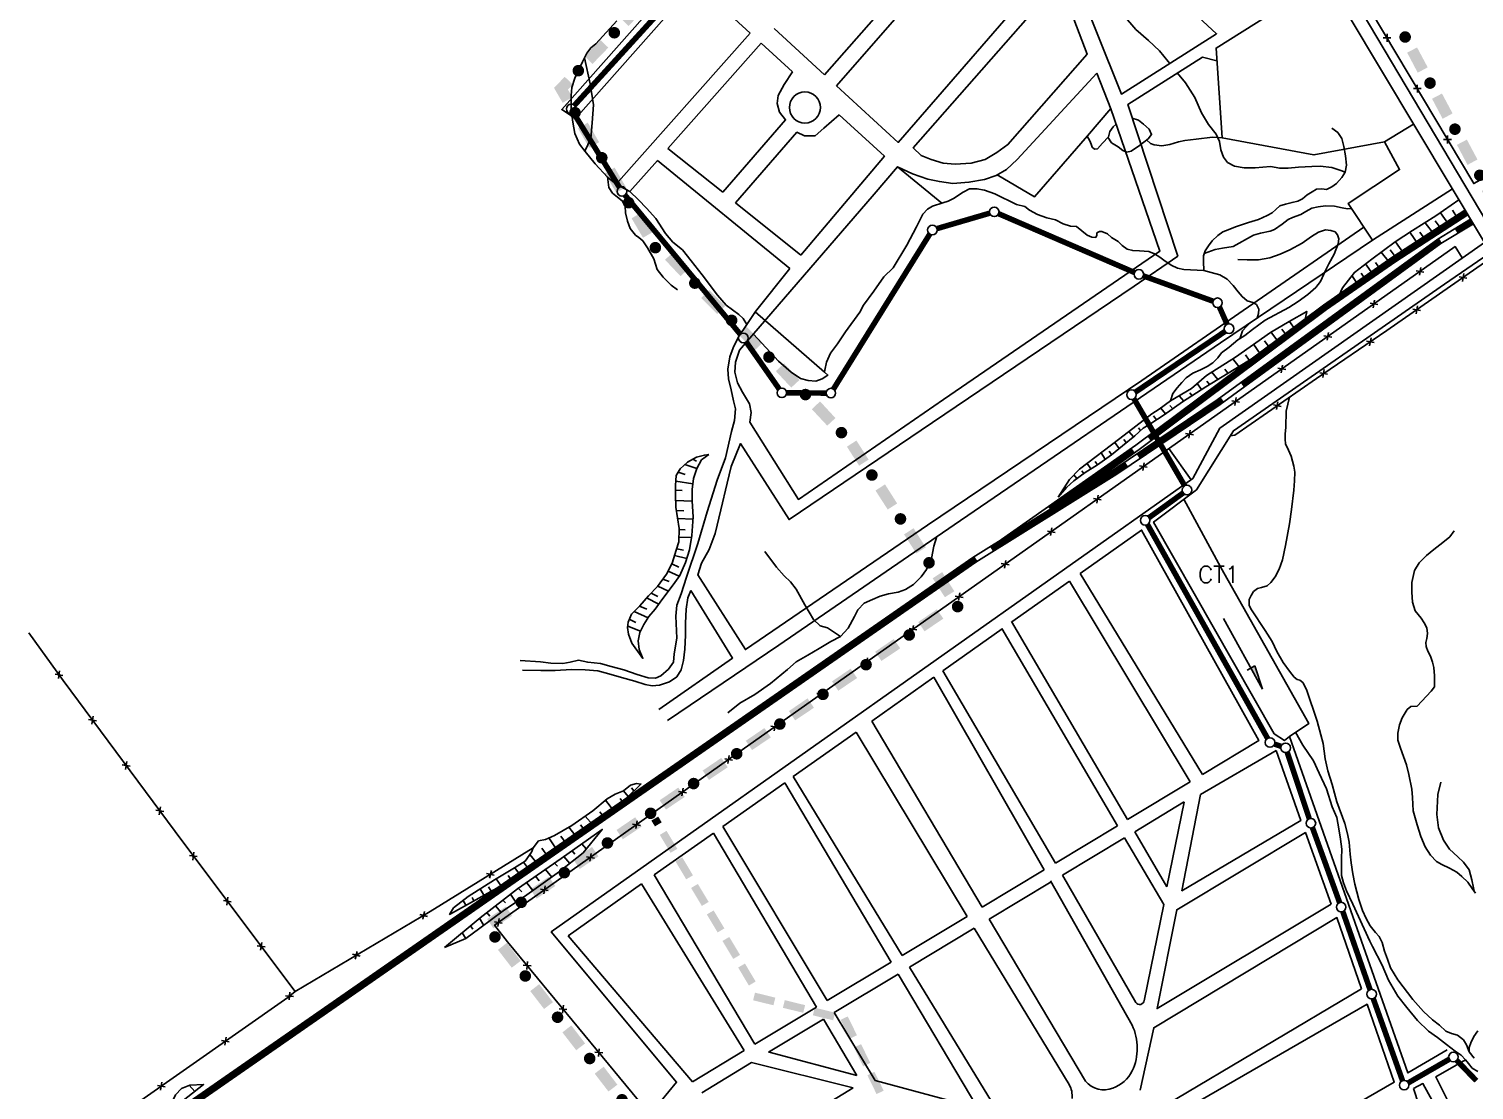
# Model space of a CAD drawing. Extents: x 539054 to 547168, y 7510998 to 7514510.
# Drawn here: x 543166 to 544339, y 7512785 to 7513646 of the extents above; entities that cross this region are included whole.
import ezdxf

# ---------------------------------------------------------------- set-up
doc = ezdxf.new("R2010")
doc.units = 0
doc.header["$LTSCALE"] = 50
doc.header["$MEASUREMENT"] = 0
doc.linetypes.add('HIDDENX2', pattern=[0.75, 0.5, -0.25])
for name, color, linetype in [('ESTACAO', 5, 'CONTINUOUS'), ('L-FERREA', 6, 'CONTINUOUS'), ('LIMITE', 7, 'CONTINUOUS'), ('LIMITE-BACIA', 3, 'CONTINUOUS'), ('LIMITE-PROJETO', 1, 'CONTINUOUS'), ('RIO', 4, 'CONTINUOUS'), ('RUA', 7, 'CONTINUOUS'), ('TERRENO', 7, 'CONTINUOUS'), ('TEXTO', 5, 'CONTINUOUS')]:
    doc.layers.add(name, color=color, linetype=linetype)
doc.styles.get("Standard").update_dxf_attribs({"font": 'ROMANSBR.SHX'})

# ---------------------------------------------------------------- blocks, each defined once
blk = doc.blocks.new('R2')
at = {"layer": 'LIMITE-PROJETO', "const_width": 4.67}
blk.add_lwpolyline([(-18.8, 0.2, 1), (-23.5, 0.2, 1)], format="xyb", close=True, dxfattribs=at)
at = {"layer": 'LIMITE-PROJETO'}
blk.add_solid([(9.2, 4.6), (9.2, -4.6), (-9.1, 4.7), (-9.2, -4.4)], dxfattribs=at)
blk = doc.blocks.new('G2')
at = {"layer": 'LIMITE-BACIA'}
blk.add_solid([(-8.5, -3.3), (-8.5, 3.1), (8.5, -3.2), (8.5, 3.2)], dxfattribs=at)
blk = doc.blocks.new('X')
at = {"layer": 'LIMITE'}
for p, q in [((-0.0178, -0.0178), (0.0178, 0.0178)), ((0.0178, -0.0178), (-0.0178, 0.0178))]:
    blk.add_line(p, q, dxfattribs=at)
blk = doc.blocks.new('ERASE')
at = {"layer": 'LIMITE', "xscale": 84.80812849947675, "yscale": 84.80812849947675, "zscale": 84.80812849947675, "rotation": 315.1843761074172}
blk.add_blockref('X', (0, 0), dxfattribs=at)

msp = doc.modelspace()

# ---------------------------------------------------------------- linework, layer by layer
at = {"layer": 'ESTACAO'}
for p, q in [((544135.4, 7513167.5), (544166.9, 7513110.3)), ((544154.4, 7513125.5), (544160.8, 7513129)), ((544166.9, 7513110.3), (544160.8, 7513129))]:
    msp.add_line(p, q, dxfattribs=at)
at = {"layer": 'ESTACAO', "const_width": 4.5}
for points in [[(543705.8, 7513690.8), (543608.4, 7513584)], [(543607.8, 7513577.8), (543645, 7513517.5)], [(543649.5, 7513511.2), (543743.1, 7513398.2)], [(543902.7, 7513484), (543945.4, 7513496.5)], [(543952.7, 7513496.1), (544063, 7513448.4)], [(543818.7, 7513353.8), (543896.9, 7513479.6)], [(544070.3, 7513445.6), (544126.8, 7513425.1)], [(544132, 7513420.3), (544138.2, 7513406.3)], [(544136.6, 7513400.6), (544063.9, 7513351.4)], [(543747.9, 7513392), (543774.6, 7513353.9)], [(543780.7, 7513350.7), (543812.7, 7513350.5)], [(544062.6, 7513345.9), (544103.8, 7513275.2)], [(544102.6, 7513269.5), (544074.8, 7513249.4)], [(544073.6, 7513243.8), (544171.1, 7513070.2)], [(544176.7, 7513065.6), (544182, 7513063.8)], [(544187, 7513058.9), (544204.9, 7513005.1)], [(544207.5, 7512997.7), (544229.5, 7512937)], [(544232.1, 7512929.7), (544254.2, 7512866.4)], [(544256.8, 7512859.1), (544280.6, 7512792.4)], [(544285.3, 7512790.7), (544318.5, 7512809.8)], [(544324.6, 7512808.9), (544340.5, 7512792.4)]]:
    msp.add_lwpolyline(points, dxfattribs=at)
at = {"layer": 'ESTACAO'}
for centre in [(543605.8, 7513581.1), (543647, 7513514.2), (543949.2, 7513497.6), (543899, 7513482.9), (544066.6, 7513446.9), (544130.4, 7513423.8), (544139.8, 7513402.8), (543745.6, 7513395.2), (543776.8, 7513350.7), (543816.6, 7513350.5), (544060.6, 7513349.2), (544105.7, 7513271.8), (544071.7, 7513247.2), (544173, 7513066.9), (544185.7, 7513062.6), (544206.2, 7513001.4), (544230.8, 7512933.3), (544255.5, 7512862.7), (544321.9, 7512811.7), (544281.9, 7512788.8)]:
    msp.add_circle(centre, 3.89, dxfattribs=at)
msp.add_solid([(544160.8, 7513129), (544157.6, 7513127.3), (544166.9, 7513110.3)], dxfattribs=at)
at = {"layer": 'L-FERREA', "linetype": 'CONTINUOUS'}
for points in [[(543952.4, 7513229.9), (544064.1, 7513308.2), (544216.4, 7513421.9), (544272.6, 7513461), (544331.2, 7513499.1)], [(543167.2, 7512686), (543931.8, 7513217), (544046.2, 7513288.5), (544130.1, 7513345), (544309.3, 7513475.5), (544335.7, 7513491.7)], [(543169.7, 7512682.3), (543934.2, 7513213.2), (544048.7, 7513284.7), (544132.7, 7513341.3), (544311.8, 7513471.8), (544338.1, 7513487.9)], [(544024.2, 7513274.7), (544066.7, 7513304.6), (544219, 7513418.3), (544275.1, 7513457.3), (544333.7, 7513495.3)]]:
    msp.add_lwpolyline(points, dxfattribs=at)
at = {"layer": 'L-FERREA', "linetype": 'HIDDENX2', "const_width": 4.5}
for points in [[(544074.9, 7513313.5), (544217.7, 7513420.1), (544273.9, 7513459.1), (544332.5, 7513497.2)], [(544324.1, 7513481.9), (544336.9, 7513489.8)], [(544150.5, 7513357.1), (544310.5, 7513473.7), (544311.4, 7513474.2)], [(544066, 7513299.1), (544131.4, 7513343.2), (544134.3, 7513345.3)], [(543994.1, 7513256.4), (544062, 7513304)], [(543947, 7513223.8), (544047.5, 7513286.6), (544056.6, 7513292.8)], [(543953.7, 7513228), (543971.3, 7513240.4)], [(543168.4, 7512684.1), (543933, 7513215.1), (543934.4, 7513216)]]:
    msp.add_lwpolyline(points, dxfattribs=at)
at = {"layer": 'LIMITE', "linetype": 'CONTINUOUS'}
msp.add_lwpolyline([(544329.1, 7513460.2), (544323.3, 7513469.4), (543726.3, 7513048), (543543.7, 7512918.6), (543554.2, 7512905.1), (543669.3, 7512765.5)], dxfattribs=at)
at = {"layer": 'LIMITE'}
for points in [[(544140.6, 7513315.7), (544144.5, 7513316.4), (544210.7, 7513362.4), (544267.9, 7513401.3), (544353.3, 7513460.7), (544437.3, 7513321.4), (544482.1, 7513228.9), (544519.8, 7513148.2), (544566.4, 7513054.1), (544587.5, 7513010.6), (544601.9, 7512984.7), (544611.3, 7512971.8)], [(543824.3, 7513153), (543830.7, 7513159.7), (543835.7, 7513169.2), (543838.5, 7513174.6), (543843.5, 7513180), (543850.4, 7513183.1), (543856.7, 7513185.8), (543863.5, 7513187.6), (543871.3, 7513188.9), (543877.2, 7513191.1), (543883.6, 7513195.1), (543890, 7513201.4), (543894.1, 7513207.3), (543898.2, 7513216.3), (543900.1, 7513226.3), (543902.7, 7513234)], [(543381.7, 7512864.8), (543290.5, 7512986.3), (543193.6, 7513117.1), (543165.7, 7513155.8)], [(543824.3, 7513153), (543816.5, 7513149), (543807, 7513143.1), (543797.8, 7513137.8), (543788.3, 7513132.4), (543781.4, 7513126.1), (543767.7, 7513114.9), (543755, 7513105.9), (543742.7, 7513098.8), (543733.1, 7513091.1)], [(543168.9, 7512715), (543375.8, 7512860), (543381.7, 7512864.8), (543491.4, 7512929.7), (543575, 7512981.3)]]:
    msp.add_lwpolyline(points, dxfattribs=at)
at = {"layer": 'LIMITE-BACIA'}
msp.add_solid([(543670.9, 7513003.5), (543676.5, 7513006.8), (543673.8, 7512998.8), (543679.3, 7513002.1)], dxfattribs=at)
at = {"layer": 'LIMITE-PROJETO', "const_width": 4.68}
for points in [[(543607.7, 7513580.1, 1), (543610.1, 7513576, 1)], [(543545.9, 7512910.4, 1), (543542, 7512907.8, 1)]]:
    msp.add_lwpolyline(points, format="xyb", close=True, dxfattribs=at)
at = {"layer": 'LIMITE-PROJETO'}
for points in [[(543600.6, 7513607.2), (543607.2, 7513600.9), (543591.8, 7513598.2), (543598.4, 7513591.9)], [(543591.9, 7513598.2), (543599.7, 7513602.8), (543598.9, 7513586.1), (543606.8, 7513590.7)], [(543552.8, 7512933.8), (543557.9, 7512926.3), (543537.6, 7512923.6), (543542.7, 7512916)]]:
    msp.add_solid(points, dxfattribs=at)
at = {"layer": 'RIO'}
for points in [[(543642.9, 7513652.6), (543625.9, 7513634), (543621.7, 7513630.7), (543618.4, 7513626.5), (543615, 7513619.5), (543608.8, 7513606), (543606.4, 7513598.5), (543605.9, 7513592), (543605.8, 7513580.3), (543607.1, 7513570.4), (543608.9, 7513561.1), (543612.6, 7513552.6), (543617.3, 7513546.5), (543625.2, 7513536.6), (543635.4, 7513525.7), (543642.4, 7513520.1), (543653.3, 7513514), (543660.5, 7513507.3), (543667, 7513500.7), (543674.5, 7513492.2), (543682.3, 7513480), (543688.4, 7513472.9), (543696.3, 7513466.7), (543703.2, 7513457.8), (543712.1, 7513446.5), (543724.6, 7513430), (543731.5, 7513422), (543741.8, 7513414.4), (543745.5, 7513411.1), (543748.3, 7513406.2)], [(544054, 7513657.2), (544064.2, 7513645.5), (544074.3, 7513636.6), (544083.3, 7513628.4), (544090.5, 7513619.6), (544091.7, 7513618.1)], [(543616.5, 7513622.7), (543621.2, 7513601.4), (543623.9, 7513584.4), (543622.8, 7513569.9), (543621.8, 7513557.2), (543617, 7513546.9)], [(544098, 7513610.3), (544104.4, 7513602.2), (544111.9, 7513590.5), (544117.4, 7513577.9), (544123.2, 7513568.5), (544129.2, 7513560.6), (544132.1, 7513554.7), (544133.2, 7513548), (544135.2, 7513542.1), (544138.4, 7513537.7), (544144.2, 7513534.8), (544152.1, 7513533.3), (544160.9, 7513533.2), (544173.4, 7513534.3), (544181, 7513533), (544187.7, 7513533), (544196.2, 7513533.8), (544207, 7513534.3), (544213.7, 7513534.8), (544223.1, 7513533.6), (544230.4, 7513531.2), (544233.9, 7513529.7)], [(544024.7, 7513559.1), (544026.9, 7513555.3), (544027.8, 7513552.6), (544028.7, 7513550), (544030.7, 7513548.5), (544033, 7513548.8), (544037.1, 7513553.4), (544041.9, 7513558.6), (544043.1, 7513562.7), (544045.7, 7513566.5), (544048.1, 7513568.8)], [(544041.4, 7513558.2), (544044.5, 7513553.7), (544049.7, 7513550.4), (544053.5, 7513547.5), (544056.7, 7513546), (544060.2, 7513546.8), (544067.2, 7513551.4), (544074, 7513556.9), (544076.9, 7513560.4), (544074.9, 7513564.8), (544070.3, 7513568.9), (544066.2, 7513571.9), (544061.1, 7513573.7)], [(544072.9, 7513556), (544076, 7513553.1), (544078.9, 7513551.9), (544085.3, 7513551.3), (544091.8, 7513552.4), (544098.8, 7513554.4), (544103.8, 7513555.5), (544113.1, 7513556.6), (544126.3, 7513558.3), (544134.2, 7513557.8)], [(544223.3, 7513565.4), (544228, 7513561.9), (544231.4, 7513557.2), (544232.9, 7513550.7), (544234.3, 7513543.1), (544235.1, 7513535.5), (544233.9, 7513529.7), (544231.2, 7513525.6), (544227.1, 7513520.7), (544223.3, 7513517.8), (544218.9, 7513515.8), (544215.1, 7513516.4), (544210.7, 7513515.9), (544207.2, 7513513.9), (544203.3, 7513511.3), (544199.5, 7513508.1), (544195.7, 7513506.3), (544191, 7513505.2), (544185.5, 7513503.8), (544181.1, 7513502.4), (544177.8, 7513499.5), (544174.9, 7513496.9), (544170.8, 7513494.6), (544163.7, 7513491.4), (544155.5, 7513488.9), (544145, 7513485.4), (544139.1, 7513483.1), (544134.7, 7513481.4), (544130.6, 7513478.5), (544126.2, 7513474.2), (544123, 7513470.1), (544120.3, 7513466.1), (544119.1, 7513462), (544119.1, 7513457.3), (544119.3, 7513450), (544125.4, 7513448.5), (544132.4, 7513446.4), (544138.2, 7513442.9), (544143.2, 7513437.9), (544147.2, 7513432.6), (544150.4, 7513428.8), (544154.5, 7513425.5), (544159.1, 7513424), (544162, 7513422.5), (544164, 7513418.7), (544163.7, 7513415.2), (544162.6, 7513411.3)], [(543635.2, 7513526), (543636.5, 7513517.5), (543639.3, 7513512.8), (543643.5, 7513509.5), (543647.3, 7513506.6), (543649.6, 7513502.3), (543650, 7513496.7), (543651.4, 7513490.1), (543653.7, 7513484), (543657.9, 7513478.7), (543660.7, 7513476.8), (543664, 7513474), (543667.7, 7513468.3), (543672.8, 7513459.5), (543675.5, 7513450.7), (543680.5, 7513444.7), (543687, 7513438.1), (543692, 7513434.2)], [(544119.3, 7513450), (544103.2, 7513450.7), (544098, 7513451.9), (544092.8, 7513454.3), (544086.9, 7513458.4), (544083.7, 7513460.8), (544079.4, 7513463.5), (544074.7, 7513465.3), (544067.1, 7513465.9), (544061.6, 7513466.2), (544057.2, 7513467.4), (544052.9, 7513470.4), (544049.7, 7513473.6), (544044.4, 7513476.9), (544041, 7513479.8), (544036.6, 7513481.6), (544034.5, 7513481.6), (544032.5, 7513480.5), (544032.5, 7513478.7), (544031.6, 7513476.7), (544028.4, 7513477), (544024.6, 7513478.8), (544015.9, 7513485.6), (544011.2, 7513485.9), (544005.1, 7513488), (543999, 7513491), (543992, 7513492.8), (543984.4, 7513495.5), (543977.7, 7513499), (543973.9, 7513502), (543967.2, 7513503.5), (543949.8, 7513512.1), (543941.3, 7513515.1), (543935.2, 7513516.3), (543929.1, 7513516.3), (543924.1, 7513513.7), (543916.1, 7513508.5), (543911.7, 7513506.2), (543907.4, 7513504.8), (543899.2, 7513502.3), (543895, 7513499.7), (543891.2, 7513495.6), (543886.2, 7513485.4), (543878.2, 7513470.6), (543867.2, 7513452.3), (543859.6, 7513444.8), (543851.6, 7513433.1), (543843, 7513421.8), (543840.1, 7513416.3), (543828.5, 7513400.3), (543822, 7513390.5), (543816.4, 7513382.9), (543813.1, 7513375.6), (543811.6, 7513369.2), (543811.3, 7513367.5), (543814.2, 7513365.1), (543809.5, 7513362), (543804.3, 7513360.2), (543798.1, 7513360.6), (543792, 7513362.4), (543784.5, 7513367.4), (543774, 7513376.5), (543753.7, 7513398.4)], [(544119.7, 7513463.9), (544128.6, 7513467.1), (544134.6, 7513468.2), (544143.1, 7513469.4), (544159.5, 7513478.6), (544165.2, 7513480.4), (544173.1, 7513481.8), (544176.7, 7513483.3), (544182.8, 7513487.5), (544187.7, 7513491.4), (544191.3, 7513493.1), (544198, 7513495.5), (544202.2, 7513497.9), (544207.1, 7513500.6), (544212.2, 7513501.7), (544218.2, 7513502.6), (544225.5, 7513502.2), (544231.5, 7513501), (544236, 7513500), (544239.3, 7513500.2)], [(544146.9, 7513458.8), (544154.5, 7513458.7), (544163.6, 7513458.7), (544172.9, 7513460.4), (544181.4, 7513463.3), (544189, 7513466.9), (544199, 7513472.3), (544206.6, 7513477.6), (544212.3, 7513481.2), (544218.1, 7513483), (544222.3, 7513482.6), (544225.9, 7513481.4), (544227.7, 7513479), (544228.9, 7513475.6), (544228.3, 7513471.7), (544225.2, 7513463.3), (544220.9, 7513455.5), (544218.1, 7513450.1), (544214.1, 7513441.1), (544210.2, 7513436.3), (544203.8, 7513430.6), (544195.9, 7513424.9), (544188.3, 7513420.1), (544169.2, 7513409.7), (544158.9, 7513402), (544152.5, 7513397.2), (544147, 7513393.6), (544140, 7513387.9), (544133.7, 7513383.1), (544130.6, 7513379.2), (544126.7, 7513375.1), (544122.1, 7513372.1), (544116.7, 7513369.4), (544110.3, 7513366.7), (544105.1, 7513362.9), (544101.5, 7513359), (544097.8, 7513354.8), (544094.2, 7513350.3), (544092.3, 7513344.2)], [(544148.4, 7513394.5), (544150.7, 7513401.1), (544154.1, 7513404.7), (544158.4, 7513408.5)], [(544188.8, 7513347.2), (544186.2, 7513335.7), (544185.8, 7513322.9), (544185.2, 7513317.1), (544185.2, 7513313), (544185.7, 7513309.3), (544188, 7513304.1), (544190.1, 7513299.3), (544192.3, 7513291.2), (544193.1, 7513286.3), (544193, 7513279.2), (544192.4, 7513271.6), (544190.5, 7513256), (544188.8, 7513244.3), (544185.6, 7513226.8), (544183.1, 7513215.1), (544180.4, 7513207.5), (544177.3, 7513201.5), (544173.8, 7513196.9), (544170.7, 7513194), (544166, 7513192.8), (544162.8, 7513192), (544159.7, 7513189.4), (544157.6, 7513186.3), (544156.2, 7513182.9), (544156.2, 7513178), (544158, 7513174.5), (544169.1, 7513157.8), (544174.8, 7513148.8), (544178.6, 7513140.7), (544183.8, 7513131.8), (544188.9, 7513124.7), (544192.6, 7513120), (544195.2, 7513118.1), (544197.2, 7513117.6), (544199.6, 7513115.5), (544202.7, 7513110), (544211.4, 7513084.3), (544214.4, 7513073.1), (544216.2, 7513066), (544217.9, 7513053.7), (544219.9, 7513043.8), (544223.5, 7513032.8), (544227.3, 7513018.7), (544233.7, 7513001.1), (544236, 7512992.8), (544237.2, 7512986), (544238.2, 7512976.3), (544238.9, 7512969.2), (544240.2, 7512960.4), (544241.9, 7512952), (544245, 7512939.4), (544248, 7512930.5), (544251.1, 7512924), (544254.2, 7512918), (544258.6, 7512912.7), (544261.7, 7512909.5), (544264, 7512904.6), (544266, 7512897.5), (544268.3, 7512891), (544270.9, 7512883.9), (544276.8, 7512874.2), (544289, 7512858.4), (544297.5, 7512848.7), (544304.8, 7512841.9), (544310.5, 7512837.6), (544315.7, 7512832.6), (544320.4, 7512830.8), (544325.1, 7512829.4), (544330, 7512825.7), (544332.6, 7512821.5), (544334.6, 7512815.8), (544338.8, 7512810.8)], [(544322.6, 7513238.7), (544318.9, 7513233.7), (544313.2, 7513229.3), (544306, 7513223.6), (544300, 7513218.7), (544294, 7513212.8), (544290.4, 7513206.4), (544288.2, 7513196.9), (544288.1, 7513188.8), (544288.8, 7513180.9), (544290.9, 7513173.8), (544295.6, 7513167.8), (544298.2, 7513163.9), (544300.3, 7513160.1), (544300.9, 7513155.4), (544300.2, 7513151.3), (544299.5, 7513148), (544299.9, 7513144.7), (544301.1, 7513141.1), (544303.4, 7513137), (544304.8, 7513132.2), (544306, 7513127.7), (544306.6, 7513121.1), (544306.6, 7513112.2), (544303.9, 7513108.5), (544292.6, 7513096.4), (544287.4, 7513096), (544284.3, 7513093.6), (544280.2, 7513086.8), (544278, 7513081.3), (544276.7, 7513074.6), (544276.7, 7513068.7), (544279, 7513062.3), (544281.4, 7513055.6), (544283.9, 7513048.7), (544285.8, 7513041), (544288.1, 7513029.1), (544288.7, 7513022.4), (544289.3, 7513011.5), (544292.6, 7513000), (544295.4, 7512990.7), (544298.9, 7512982.1), (544303.3, 7512975.4), (544308.1, 7512970.2), (544312.6, 7512967.8), (544318.7, 7512964.9), (544324.7, 7512961.7), (544328.7, 7512958.1), (544333.7, 7512953.6), (544337.2, 7512948.5), (544339.8, 7512944.5)], [(543763.1, 7513221.9), (543772.6, 7513209.1), (543778.8, 7513202.3), (543783.8, 7513197.3), (543788.3, 7513191.3), (543795.4, 7513178.6), (543802.6, 7513166.7), (543808, 7513161.7), (543813.9, 7513159.9), (543824.3, 7513153)], [(544341.8, 7512799.8), (544337.1, 7512802.7), (544334, 7512806.4), (544331.8, 7512809.4), (544328.1, 7512813), (544323.4, 7512816.4), (544316.4, 7512821.7), (544308.9, 7512827.5), (544301.8, 7512832.5), (544292.8, 7512841.2), (544284, 7512851.9), (544276.7, 7512861.1), (544269.3, 7512874), (544264.1, 7512886.3), (544256.1, 7512901.2), (544254.1, 7512905.7), (544240.2, 7512935.8), (544235.1, 7512946.6), (544232.8, 7512953.1), (544231, 7512958.9), (544231.1, 7512965.1), (544231.1, 7512972.7), (544231.2, 7512980.3), (544230.2, 7512988.4), (544228.9, 7512996.7), (544227.2, 7513006.1), (544223.6, 7513014.8), (544218.8, 7513029.2), (544212.8, 7513042), (544208.2, 7513052), (544199.7, 7513064.8), (544193.8, 7513075.3)], [(544311.7, 7513034.7), (544309.2, 7513024.7), (544308.5, 7513008.5), (544309.8, 7512997.6), (544313.8, 7512987.6), (544318.8, 7512980.2), (544325.6, 7512974.2), (544330.1, 7512969.9), (544334.7, 7512963.6), (544336.8, 7512955.5), (544338.1, 7512949), (544338.6, 7512946.3)], [(544341.8, 7512832.9), (544338.4, 7512828.4), (544336, 7512823.1), (544334.7, 7512819.3), (544334.6, 7512815.8)]]:
    msp.add_lwpolyline(points, dxfattribs=at)
at = {"layer": 'RUA'}
for points in [[(543363.3, 7514505.6), (543406.1, 7514483.7), (543431.7, 7514471.7), (543449, 7514462.9), (543462.3, 7514454.1), (543477.1, 7514442.7), (543487.8, 7514432.4), (543531, 7514386.9), (543702.9, 7514215.5), (543889.6, 7514029.6), (544048.3, 7513867), (544210.5, 7513701.3), (544242, 7513669.8), (544354.9, 7513479.3), (544437.3, 7513524.8), (544503.1, 7513555.5), (544559.2, 7513577.1), (544608, 7513593.6), (544683.5, 7513616.1), (544717.9, 7513622), (544748.2, 7513625.8), (544778.5, 7513628.7), (544805.1, 7513630), (544852.3, 7513631.7)], [(544788.7, 7513659.5), (544686.2, 7513648), (544636.2, 7513641.3), (544603.1, 7513635.7), (544579.8, 7513630.7), (544551.8, 7513622.5), (544527.8, 7513614.3), (544503.7, 7513604.7), (544470.5, 7513590.1), (544441.3, 7513576.1), (544394.4, 7513551.8), (544338.4, 7513520.5), (544244.4, 7513678.7), (544059.8, 7513867.3), (543902.9, 7514025.3), (543733.1, 7514197.7), (543631.5, 7514300.8), (543659.3, 7514331.4)], [(543965.4, 7513783.8), (543811.4, 7513608.9)], [(543821.3, 7513599.9), (543970.5, 7513770.8)], [(544011.5, 7513696), (544052.4, 7513593.2), (544129.6, 7513642.2), (544038.5, 7513726.7), (544011.5, 7513696)], [(543751.2, 7513642.6), (543706.8, 7513683.4), (543609.3, 7513573.5), (543598.1, 7513580.6), (543699.8, 7513695.4)], [(543998, 7513700.2), (543871.3, 7513554), (543821.3, 7513599.9)], [(544002.1, 7513684.9), (543883.4, 7513549.5), (543889.9, 7513543.4), (543897.9, 7513540.1), (543907.7, 7513537.2), (543917.5, 7513536.2), (543930.6, 7513537), (543941.9, 7513540.2), (543951.3, 7513545.7), (543960.3, 7513552.2), (544024.6, 7513625.7), (544002.1, 7513684.9)], [(543642, 7513519.7), (543751.2, 7513642.6)], [(543811.4, 7513608.9), (543770.5, 7513646.4)], [(543760, 7513634.5), (543684.4, 7513549.1)], [(543785.4, 7513611.2), (543760, 7513634.5)], [(544249.2, 7513485.1), (544068.9, 7513360.8), (543895.1, 7513243.2), (543747.2, 7513142.3), (543708.7, 7513203), (543711.6, 7513212.4), (543717.8, 7513223.6), (543722.6, 7513236.6), (543727.4, 7513255.8), (543732.3, 7513277.3), (543735.7, 7513290.9), (543743.3, 7513309.5), (543782.7, 7513247.9), (543899, 7513326.6), (544062.9, 7513437.2), (544098.2, 7513461.7), (544057.5, 7513584.7), (544118.2, 7513623.1), (544129.9, 7513620.2)], [(543728.8, 7513513.5), (543779.9, 7513572.2), (543775, 7513578.6), (543773, 7513585.6), (543773.7, 7513592), (543778.7, 7513601.1), (543785.4, 7513611.2)], [(544032.4, 7513610.2), (544043.9, 7513581.1), (544083.7, 7513465.6), (543908, 7513345.2), (543790.3, 7513264.2), (543750.9, 7513326.8), (543751.9, 7513334.7), (543750.6, 7513341.8), (543745, 7513351.2), (543740.9, 7513358.7), (543738.6, 7513367.6), (543739.1, 7513375.6), (543742.5, 7513385.4), (543747.2, 7513391), (543851.7, 7513511.9), (543870.6, 7513534.2), (543882.8, 7513528.5), (543895.4, 7513524.2), (543904.7, 7513522.2), (543915.5, 7513520.7), (543928.6, 7513521.6), (543941.3, 7513523.8), (543950.7, 7513527), (543959.2, 7513532.1), (543967.7, 7513540), (544032.4, 7513610.2)], [(543951.6, 7513527.6), (543981.9, 7513509.8), (544024.9, 7513559.4), (544043.8, 7513581.4)], [(543739.3, 7513505), (543789, 7513562.2), (543795.3, 7513559.4), (543803.8, 7513559.3), (543810.9, 7513565.6), (543823.3, 7513576.4)], [(543792.3, 7513462.5), (543860.1, 7513542.7), (543823.3, 7513576.4)], [(544266, 7513554.5), (544289.6, 7513568.8)], [(543728.8, 7513513.5), (543684.4, 7513549.1)], [(543675.8, 7513539.4), (543653.3, 7513514)], [(543675.8, 7513539.4), (543783.2, 7513451.7)], [(543870.6, 7513534.2), (543906.7, 7513504.6)], [(543792.3, 7513462.5), (543739.3, 7513505)], [(543683.9, 7513084.8), (543774.4, 7513145.9), (543916.6, 7513243.5), (544132.8, 7513391.2), (544256.1, 7513474.5)], [(543748.3, 7513406.2), (543755.4, 7513416.7), (543783.2, 7513451.7)], [(543755.2, 7513416.4), (543811.3, 7513367.5)], [(543748.3, 7513406.2), (543741.6, 7513396.2), (543737.4, 7513387.3), (543734.5, 7513379.8), (543733, 7513370), (543733.4, 7513362), (543735.7, 7513353.1), (543737.5, 7513344.2), (543739.3, 7513337.6), (543738.3, 7513328.3), (543735.9, 7513319.4), (543731, 7513297.9), (543724.3, 7513279.7), (543716.2, 7513254), (543708.5, 7513228.3), (543699.4, 7513201.2), (543695, 7513187.7), (543691.7, 7513178.4), (543690.7, 7513169.5), (543691.5, 7513151.7), (543689.5, 7513139), (543689, 7513132), (543684.7, 7513126.4), (543678.6, 7513120.9), (543674.3, 7513119), (543668.3, 7513119.5), (543659.4, 7513122), (543648.6, 7513125.8), (543638.3, 7513128.7), (543629.5, 7513131.1), (543619.2, 7513132.1), (543611.7, 7513133.6), (543605.1, 7513132.2), (543599, 7513130.9), (543589.2, 7513131.4), (543580.8, 7513132.4), (543564.4, 7513133.5)], [(544090.9, 7513305.4), (544108.9, 7513280.1)], [(544188.8, 7513071.7), (544204.5, 7513082.3), (544133.2, 7513208.9), (544103.1, 7513264.3)], [(544018.9, 7513204), (544068.8, 7513239.3), (544164, 7513068.6), (544118.1, 7513040.9)], [(544018.9, 7513204), (544118.1, 7513040.9)], [(543963.4, 7513164.8), (544010.2, 7513197.9)], [(544010.2, 7513197.9), (544108.3, 7513035)], [(543566.2, 7513125.5), (543581.2, 7513125.4), (543592.9, 7513125.3), (543606, 7513126.1), (543617.2, 7513126), (543627.5, 7513125), (543636.4, 7513122.6), (543646.7, 7513119.7), (543657.5, 7513116.8), (543665.9, 7513113.9), (543671.5, 7513113), (543677.6, 7513113.4), (543685.6, 7513116.1), (543691.7, 7513120.3), (543695, 7513125.9), (543697, 7513133.4), (543698, 7513142.7), (543698.5, 7513154), (543698.6, 7513163.8), (543699.2, 7513175), (543700.6, 7513184.4), (543703, 7513190.4)], [(543703, 7513190.4), (543736.8, 7513135.4), (543677, 7513093.7)], [(543907.5, 7513125.2), (543955.5, 7513159.2)], [(543955.4, 7513159.4), (544049.3, 7512999.4)], [(543963.2, 7513165.2), (544057.4, 7513004.3)], [(543907.5, 7513125.2), (543998.8, 7512969)], [(543849.8, 7513084.3), (543900.1, 7513120)], [(543900.1, 7513120), (543989.8, 7512963.6)], [(543786.1, 7513039.3), (543837, 7513075.3)], [(543837, 7513075.3), (543927.1, 7512925.8)], [(543849.8, 7513084.3), (543939.4, 7512933.2)], [(544178.1, 7513060.4), (544198.1, 7513003.7), (544101.5, 7512946.6), (544116.6, 7513024.6)], [(544178.1, 7513060.4), (544116.6, 7513024.6)], [(543874.6, 7512894.1), (543786.1, 7513039.3)], [(543728.9, 7512998.8), (543779.1, 7513034.3)], [(543779.1, 7513034.3), (543865.6, 7512888.7)], [(544108.3, 7513035), (544057.4, 7513004.3)], [(544103.3, 7513018.6), (544102.8, 7513018.4), (544063.2, 7512994.5)], [(544103.3, 7513018.6), (544089.4, 7512949.8)], [(543673.2, 7512959.4), (543721.3, 7512993.4)], [(543721.3, 7512993.4), (543804.8, 7512852.1)], [(543813.7, 7512857.4), (543728.9, 7512998.8)], [(544049.3, 7512999.4), (543998.8, 7512969)], [(544063.2, 7512994.5), (544089.4, 7512949.8)], [(544055, 7512989.6), (544004.5, 7512959.2)], [(544055, 7512989.6), (544086.9, 7512935.3)], [(543673.2, 7512959.4), (543755, 7512822)], [(543989.8, 7512963.6), (543939.4, 7512933.2)], [(544004.5, 7512959.2), (544064.1, 7512855.9)], [(543603.5, 7512910.1), (543662.9, 7512952.1)], [(543662.9, 7512952.1), (543746.3, 7512816.8)], [(543995.4, 7512953.7), (543945.2, 7512923.5)], [(543994.9, 7512954.6), (544061.1, 7512837.6)], [(544086.9, 7512935.3), (544070.9, 7512857.2)], [(543927.1, 7512925.8), (543874.6, 7512894.1)], [(543945.2, 7512923.5), (544023.2, 7512792.1)], [(543603.5, 7512910.1), (543704.3, 7512791.5)], [(543932.9, 7512916.1), (543880.5, 7512884.5)], [(543932.9, 7512916.1), (544010, 7512789.3)], [(543865.6, 7512888.7), (543813.7, 7512857.4)], [(543871.3, 7512879), (543819.4, 7512847.8)], [(543871.3, 7512879), (543935.9, 7512770.2)], [(543953, 7512765.7), (543880.5, 7512884.5)], [(543804.8, 7512852.1), (543755, 7512822)], [(543810.5, 7512842.4), (543766.1, 7512815.7)], [(543810.5, 7512842.4), (543837.6, 7512796.5)], [(543852.6, 7512792.5), (543819.4, 7512847.8)], [(543746.3, 7512816.8), (543704.3, 7512791.5)], [(543766.1, 7512815.7), (543766.5, 7512815.6), (543837.6, 7512796.5)], [(543752.1, 7512807.3), (543711.8, 7512782.6)], [(543752.1, 7512807.3), (543834.7, 7512786.5)], [(543852.6, 7512792.5), (543935.9, 7512770.2)], [(543751.6, 7512735.8), (543834.7, 7512786.5)], [(544289.4, 7512786), (544297.1, 7512790.1), (544324.1, 7512740.9), (544307.7, 7512730.7), (544289.4, 7512786)]]:
    msp.add_lwpolyline(points, dxfattribs=at)
at = {"layer": 'RUA', "linetype": 'CONTINUOUS'}
for points in [[(544321.1, 7513516.2), (544256.1, 7513474.5), (544236.5, 7513504.5), (544278.2, 7513531.9), (544266, 7513554.5), (544208.7, 7513543.8), (544134.2, 7513557.8), (544129.2, 7513630.5), (544213.7, 7513683.7)], [(544236.5, 7513657.4), (544347.1, 7513472.8), (544132.2, 7513321.9), (544110.3, 7513281.1), (543589.7, 7512913.1), (543691.4, 7512791.1), (543672.7, 7512768.4)], [(544316.9, 7512817.5), (544285, 7512798.7), (544188.8, 7513071.7), (544184.8, 7513068.6), (544176.4, 7513074), (544078.5, 7513245.8), (544113.3, 7513272.1), (544143.3, 7513320), (544314.6, 7513439), (544355.2, 7513466.7)], [(544067.7, 7512784.8), (544078.6, 7512835.4), (544227.3, 7512924.8), (544247.3, 7512867.1)], [(544247.3, 7512867.1), (544088.8, 7512772.7)], [(544140.1, 7512714.2), (544273.9, 7512791.2), (544251.8, 7512854.4), (544095.3, 7512764.2)], [(544347.8, 7512675.4), (544329.6, 7512671.1), (544313.2, 7512718.4), (544338.7, 7512733.3), (544307.7, 7512795.6), (544331.8, 7512809.4)]]:
    msp.add_lwpolyline(points, dxfattribs=at)
msp.add_lwpolyline([(544222.6, 7512935.8), (544081.4, 7512850.9), (544097.3, 7512931.2), (544201.8, 7512993.8)], close=True, dxfattribs=at)
at = {"layer": 'RUA'}
msp.add_circle((543795.5, 7513582.3), 12.6, dxfattribs=at)
for centre, radius, start, end in [((544067.2, 7512858.1), 3.83, 215.4068, 350.618), ((544021.3, 7512818.8), 44, 335.1851, 25.2751), ((544034.8, 7512814.1), 29.8, 291.0444, 332.4997), ((543992.4, 7512779.6), 20.1, 355.303, 28.8978), ((544038.4, 7512804.8), 19.8, 219.9059, 291.0444)]:
    msp.add_arc(centre, radius, start, end, dxfattribs=at)
at = {"layer": 'TERRENO'}
for points in [[(544227.7, 7513427.1), (544231.8, 7513435.8), (544241.5, 7513448.5), (544255.7, 7513459.3), (544274.5, 7513473.3), (544288.8, 7513482.4), (544307.6, 7513494.4), (544326.4, 7513507.4)], [(544311.3, 7513496.9), (544317.9, 7513487.7)], [(544321.1, 7513498.9), (544325.3, 7513492.6)], [(544298.9, 7513488.8), (544305.8, 7513479.9)], [(544307.2, 7513490.4), (544312, 7513483.9)], [(544274.8, 7513473.4), (544281.4, 7513464)], [(544286.6, 7513481), (544293, 7513471.6)], [(544294.7, 7513481), (544298.8, 7513475.3)], [(544263.3, 7513464.9), (544270, 7513456.4)], [(544270.5, 7513466.7), (544275.5, 7513460.2)], [(544250.6, 7513455.5), (544256.4, 7513447)], [(544258.6, 7513456.6), (544262.4, 7513451.2)], [(544239.5, 7513446), (544244.4, 7513438.7)], [(544247, 7513447.8), (544250.4, 7513442.8)], [(544001.1, 7513265.9), (544010.2, 7513280.5), (544018.3, 7513288.7), (544051.1, 7513313.7), (544077, 7513333.7), (544083.1, 7513337.4), (544092.3, 7513344.2), (544109.2, 7513354.2), (544121.5, 7513364.7), (544144.9, 7513379.6), (544173.3, 7513399.8), (544188.6, 7513408.5), (544202.9, 7513416.8), (544201, 7513407.7)], [(544182.6, 7513402.3), (544186.7, 7513397)], [(544188.8, 7513408.7), (544193.5, 7513402.1)], [(544168.6, 7513392.9), (544173.1, 7513386.8)], [(544173.8, 7513400.1), (544179.8, 7513391.8)], [(544177.3, 7513390), (544139.2, 7513366.8), (544121, 7513355.6), (544102.1, 7513343.3), (544087.1, 7513332.9), (544076.3, 7513325.9), (544070.2, 7513322.1), (544063.4, 7513315.9), (544053.2, 7513307.7), (544044.3, 7513300.4), (544032.9, 7513292.3), (544023.1, 7513286.1), (544013.8, 7513279.2), (544007.9, 7513273.8), (544001.1, 7513265.9)], [(544153, 7513381.5), (544156.1, 7513377.1)], [(544159.7, 7513390.1), (544165, 7513382.5)], [(544125.9, 7513367.5), (544130.7, 7513361.6)], [(544136.4, 7513369.8), (544138.8, 7513366.6)], [(544142.9, 7513378.3), (544147.7, 7513372)], [(544113.9, 7513358.3), (544117.5, 7513353.4)], [(544121.8, 7513360.2), (544124, 7513357.5)], [(544099.2, 7513348.4), (544103.1, 7513344)], [(544107.9, 7513350.7), (544109.8, 7513348.4)], [(544078.4, 7513332), (544080.8, 7513328.8)], [(544084.3, 7513338.3), (544088.2, 7513333.7)], [(544091.8, 7513340.5), (544094.1, 7513337.8)], [(544066.4, 7513322.2), (544068, 7513320.1)], [(544070.6, 7513328.7), (544074.1, 7513324.5)], [(544047, 7513310.5), (544050.6, 7513305.6)], [(544054.5, 7513312.8), (544056.4, 7513310.3)], [(544058.5, 7513319.4), (544062.2, 7513314.9)], [(543717.5, 7513300.7), (543711.6, 7513296.2), (543707.9, 7513289.4), (543705.1, 7513281.3), (543704.1, 7513272.2), (543704, 7513262.7), (543704.8, 7513250), (543703.8, 7513235), (543701.9, 7513223.3), (543698.7, 7513212.9), (543694, 7513202.5), (543688.5, 7513194.8), (543679.4, 7513182.7), (543673.9, 7513175), (543668.8, 7513169.1), (543664.7, 7513162.8), (543661.5, 7513156.1), (543660.1, 7513149.3), (543660.9, 7513142.5), (543664, 7513135.2), (543655.1, 7513147.5), (543652.4, 7513154.8), (543651.5, 7513160.2), (543652, 7513164.7), (543654.8, 7513171.1), (543661.6, 7513177.8), (543668.5, 7513185.9), (543675.8, 7513193.6), (543683.2, 7513203.5), (543687.8, 7513212.5), (543691, 7513222.9), (543693.3, 7513229.7), (543693.4, 7513240.6), (543690.8, 7513257.8), (543690.5, 7513267.8), (543690.5, 7513275.5), (543691, 7513283.6), (543694.3, 7513289.1), (543700.2, 7513294.5), (543707.5, 7513298.5), (543713.9, 7513300.2), (543717.5, 7513300.7)], [(543707.5, 7513295.3), (543704.6, 7513296.9)], [(544035.9, 7513302), (544039.3, 7513296.9)], [(544042.4, 7513303.4), (544044.4, 7513300.6)], [(543698.3, 7513284.5), (543692.7, 7513286.4)], [(543698.1, 7513292.5), (543707.8, 7513289.2)], [(544020.2, 7513287.4), (544021.9, 7513285.2)], [(544024.5, 7513293.4), (544027.7, 7513289)], [(544031.2, 7513295.1), (544033, 7513292.4)], [(544037, 7513286.5), (544037.2, 7513286.2)], [(543690.7, 7513278.9), (543704.6, 7513276.8)], [(544013.9, 7513284.2), (544016.3, 7513281.1)], [(543695.9, 7513271.4), (543690.5, 7513271.7)], [(543690.6, 7513263.2), (543704, 7513262.9)], [(543697.2, 7513255), (543691.2, 7513255.3)], [(543692.2, 7513248.6), (543704.7, 7513248.2)], [(543698.4, 7513239.6), (543693.4, 7513239.7)], [(543693.4, 7513233.6), (543703.5, 7513233.3)], [(543689.7, 7513218.6), (543699.7, 7513216.2)], [(543696.9, 7513222.9), (543691.5, 7513224.2)], [(543684.5, 7513206.1), (543693.6, 7513201.9)], [(543693.2, 7513209.3), (543687.5, 7513211.9)], [(543676.1, 7513193.9), (543684.8, 7513189.8)], [(543685.4, 7513197.6), (543680.3, 7513199.6)], [(543667, 7513184.2), (543676.9, 7513179.2)], [(543676.2, 7513185.4), (543670.7, 7513188.2)], [(543656.9, 7513173.1), (543668.2, 7513168.1)], [(543667.1, 7513175.1), (543661.3, 7513177.5)], [(543651.7, 7513161.4), (543662.1, 7513157.3)], [(543658.4, 7513164.2), (543653, 7513166.9)], [(543578, 7512968.6), (543545.4, 7512948.8), (543507.1, 7512927.4), (543510.3, 7512932.7), (543522.3, 7512941.9), (543543.7, 7512955.5), (543559.7, 7512965.1), (543568.6, 7512970.7), (543573.5, 7512977.8), (543575, 7512981.3), (543579.3, 7512987), (543585.1, 7512988.3), (543592.2, 7512991.3), (543606.4, 7512999.6), (543623.3, 7513011.4), (543634.9, 7513021.1), (543641.5, 7513025), (543648.2, 7513027.6), (543654, 7513032.4), (543658.9, 7513033.7), (543662.4, 7513033.2), (543640.6, 7513012)], [(543648.4, 7513027.8), (543652, 7513023.1)], [(543654.9, 7513030.2), (543656.8, 7513027.7)], [(543633.8, 7513020.2), (543640.1, 7513011.7)], [(543645.5, 7513021.4), (543647.5, 7513018.7)], [(543617.3, 7513007.2), (543623.3, 7513000)], [(543629, 7513010.5), (543632.2, 7513006.2)], [(543503, 7512900.5), (543531.9, 7512924.6), (543562.2, 7512948.2), (543597.8, 7512972.7), (543631.1, 7512996.3), (543615.5, 7512977.4), (543596.4, 7512962.1), (543569.7, 7512943.3), (543550.5, 7512930.2), (543531.8, 7512916.2), (543520.3, 7512907.9), (543503, 7512900.5)], [(543603.8, 7512998.1), (543609.8, 7512990.7)], [(543613.5, 7513000), (543616.8, 7512995.5)], [(543581.9, 7512981.2), (543586.7, 7512974.6)], [(543587.8, 7512989.5), (543594.1, 7512979.7)], [(543597.5, 7512990.9), (543601.7, 7512985)], [(543614.6, 7512984.6), (543618, 7512980.5)], [(543567.1, 7512969.8), (543571.2, 7512964.5)], [(543572.3, 7512976.1), (543578.2, 7512968.7)], [(543594.6, 7512966.6), (543592.3, 7512968.9)], [(543599.9, 7512974.3), (543604.7, 7512968.8)], [(543608.9, 7512976.2), (543606.5, 7512978.9)], [(543554.7, 7512958.9), (543556.9, 7512955.8)], [(543560.1, 7512965.3), (543563.9, 7512960)], [(543579.9, 7512954.7), (543576.8, 7512958.3)], [(543584.9, 7512963.9), (543590, 7512957.6)], [(543532, 7512948.1), (543535, 7512943)], [(543538.7, 7512949.8), (543540.9, 7512946.3)], [(543545, 7512956.3), (543548.7, 7512950.8)], [(543565.7, 7512945.6), (543562.9, 7512948.8)], [(543569.5, 7512953.3), (543574.8, 7512946.9)], [(543518.1, 7512938.7), (543520.3, 7512934.8)], [(543525.4, 7512941), (543526.9, 7512938.5)], [(543544.5, 7512934.4), (543548.9, 7512929)], [(543552.4, 7512936.8), (543550.4, 7512939)], [(543556.6, 7512943.8), (543561, 7512937.4)], [(543531.4, 7512924.2), (543535, 7512918.5)], [(543539.9, 7512925.9), (543537.4, 7512928.9)], [(543517.3, 7512912.5), (543520.3, 7512907.9)], [(543526.1, 7512915.4), (543524.2, 7512918.2)], [(543281.9, 7512769.2), (543307.4, 7512789.2), (543296.2, 7512788.9), (543289.4, 7512786.2), (543284.6, 7512781), (543281.9, 7512775.3), (543281.9, 7512769.2)], [(543295.7, 7512788.7), (543300.3, 7512783.7)]]:
    msp.add_lwpolyline(points, dxfattribs=at)

# ---------------------------------------------------------------- block references
at = {"layer": 'LIMITE', "xscale": 127.2121291432586, "yscale": 127.2121291432586, "zscale": 127.2121291432586}
for p, rotation in [((544294.8, 7513449.3), 215.2193394006594), ((544329.7, 7513444.3), 34.81892042369309), ((544257.4, 7513422.9), 215.2193394006594), ((544292.1, 7513418.1), 34.81892042369309), ((544220, 7513396.5), 215.2193394006594), ((544254.4, 7513392.1), 34.24112120627012), ((544182.6, 7513370.1), 215.2193394006594), ((544216.5, 7513366.4), 34.24112120627012), ((544145.1, 7513343.7), 215.2193394006594), ((544178.9, 7513340.3), 34.7676279993772), ((544107.7, 7513317.2), 215.2193394006594), ((544070.3, 7513290.8), 215.2193394006594), ((544032.9, 7513264.4), 215.2193394006594), ((543995.5, 7513238), 215.2193394006594), ((543958.1, 7513211.6), 215.2193394006594), ((543920.7, 7513185.2), 215.2193394006594), ((543883.2, 7513158.8), 215.2193394006594), ((543845.8, 7513132.4), 215.2193394006594), ((543190.1, 7513121.9), 125.7932859873175), ((543808.4, 7513106), 215.2193394006594), ((543217.3, 7513085), 126.53276259788), ((543771, 7513079.5), 215.2193394006594), ((543244.6, 7513048.2), 126.53276259788), ((543733.6, 7513053.1), 215.2193394006594), ((543696.2, 7513026.7), 215.3085008572216), ((543271.9, 7513011.4), 126.53276259788), ((543658.8, 7513000.2), 215.3085008572216), ((543299.2, 7512974.7), 126.9108316002493), ((543621.5, 7512973.7), 215.3085008572216), ((543540.3, 7512959.9), 31.70418405499914), ((543584.1, 7512947.3), 215.3085008572216), ((543326.7, 7512938.1), 126.9108316002493), ((543486.1, 7512926.6), 30.60053645783654), ((543546.7, 7512920.8), 215.3085008572216), ((543354.2, 7512901.5), 126.9108316002493), ((543431.4, 7512894.2), 30.60053645783654), ((543570.1, 7512885.9), 309.4991717958209), ((543377.2, 7512861.1), 39.76774600203445), ((543599.2, 7512850.5), 309.4991717958209), ((543325.2, 7512824.5), 35.02264652478842), ((543628.3, 7512815.2), 309.4991717958209), ((543273.1, 7512788), 35.02264652478842)]:
    msp.add_blockref('X', p, dxfattribs=dict(at, rotation=rotation))
at = {"layer": 'LIMITE-PROJETO'}
for name, p, rotation in [('R2', (543655.5, 7513658.2), 46.58137803974333), ('R2', (543626.3, 7513627.4), 46.58137803974333), ('R2', (544292.6, 7513620.8), 298.3902577702647), ('R2', (544312.8, 7513583.4), 298.3902577702647), ('R2', (543620, 7513559.8), 120.7398877545029), ('R2', (544333, 7513546), 298.3902577702647), ('R2', (543641.8, 7513523.3), 120.7398877545029), ('R2', (544353.2, 7513508.6), 298.3902577702647), ('R2', (543663.5, 7513486.8), 120.7398877545029), ('R2', (543691.7, 7513455.2), 133.7063631027653), ('R2', (543721.1, 7513424.5), 135.4983157783261), ('R2', (543751.4, 7513394.7), 135.4983157783261), ('R2', (543781.6, 7513364.8), 133.3899603048104), ('R2', (543810.8, 7513333.9), 133.3899603048104), ('R2', (543838.5, 7513301.8), 123.1065753933102), ('R2', (543861.7, 7513266.2), 123.1065753933102), ('R2', (543884.9, 7513230.6), 123.1065753933102), ('R2', (543908.1, 7513195), 123.1065753933102), ('R2', (543897.7, 7513166), 34.57412062880359), ('R2', (543862.7, 7513141.9), 34.57412062880359), ('R2', (543827.7, 7513117.8), 34.57412062880359), ('R2', (543792.7, 7513093.7), 34.57412062880359), ('R2', (543757.7, 7513069.6), 34.57412062880359), ('R2', (543722.7, 7513045.4), 34.57412062880359), ('R2', (543687.8, 7513021.3), 34.57412062880359), ('R2', (543652.8, 7512997.2), 34.57412062880359), ('G2', (543684.9, 7512986.3), 300.5672336706328), ('R2', (543617.8, 7512973.1), 34.57412062880359), ('G2', (543697.6, 7512964.8), 300.5672336706328), ('R2', (543582.8, 7512949), 34.57412062880359), ('G2', (543710.3, 7512943.2), 300.5672336706328), ('G2', (543723.1, 7512921.7), 300.5672336706328), ('R2', (543555.7, 7512894.2), 127.997513045555), ('G2', (543735.8, 7512900.2), 300.5672336706328), ('G2', (543748.5, 7512878.6), 300.5672336706328), ('R2', (543581.9, 7512860.7), 127.997513045555), ('G2', (543762.5, 7512858.8), 345.8703688185484), ('G2', (543786.7, 7512852.7), 345.8703688185484), ('G2', (543811, 7512846.6), 345.8703688185484), ('G2', (543831.2, 7512835.6), 295.6458496467941), ('R2', (543608, 7512827.2), 127.997513045555), ('G2', (543842, 7512813.1), 295.6458496467941), ('R2', (543634.2, 7512793.7), 127.997513045555), ('G2', (543852.9, 7512790.6), 295.6458496467941)]:
    msp.add_blockref(name, p, dxfattribs=dict(at, rotation=rotation))
at = {"layer": 'TEXTO', "xscale": 1.499999250001649, "yscale": 1.499999250001649, "zscale": 1.499999250001649}
for p in [(544268, 7513638.8), (544292.6, 7513597.6), (544317.1, 7513556.3)]:
    msp.add_blockref('ERASE', p, dxfattribs=at)

# ---------------------------------------------------------------- texts
at = {"layer": 'TEXTO'}
msp.add_text('CT1', height=13.75, dxfattribs=at).set_placement((544114.6, 7513196.4))

doc.saveas('drawing.dxf')
